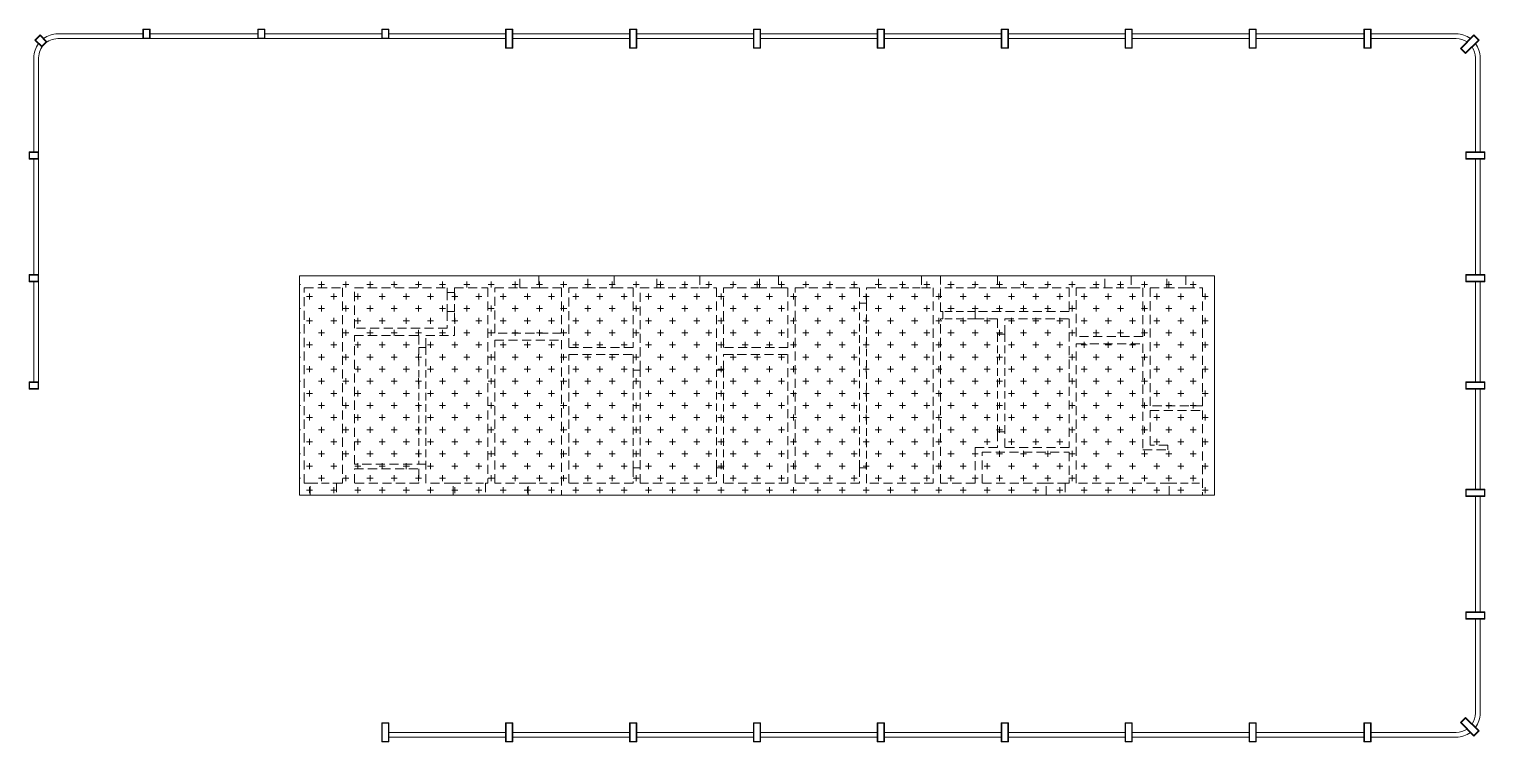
# Model space of a CAD drawing. Header units: millimetres. Extents: x 130600 to 191700, y 8750 to 38650.
import ezdxf

# ---------------------------------------------------------------- set-up
doc = ezdxf.new("R2010")
doc.units = ezdxf.units.MM
doc.linetypes.add('DASHED2', pattern=[9.525, 6.35, -3.175])
doc.linetypes.add('HIDDEN2', pattern=[4.7625, 3.175, -1.5875])
doc.layers.get('0').update_dxf_attribs({"lineweight": 20})
for name, color, linetype, lineweight in [('NDC_S_BEAM', 3, 'HIDDEN2', 20), ('NDC_S_HATCH COLUMN AND WALL', 251, 'Continuous', 13), ('NDC_S_HATCH MATERIAL', 8, 'Continuous', 13), ('NDC_S_OPENING', 9, 'DASHED2', 13), ('NDC_S_SLAB', 2, 'Continuous', 20), ('NDC_S_TEXT SYMBOL', 7, 'Continuous', 20), ('NDC_Table', 3, 'Continuous', 20)]:
    doc.layers.add(name, color=color, linetype=linetype, lineweight=lineweight)

# ---------------------------------------------------------------- blocks, each defined once
blk = doc.blocks.new('wall cutian')
at = {"layer": 'NDC_S_HATCH COLUMN AND WALL', "ltscale": 100}
h = blk.add_hatch(color=256, dxfattribs=at)
h.dxf.hatch_style = 1
h.paths.add_polyline_path([(4975, 29570), (4675, 29570), (4675, 29170), (4975, 29170)])
h.paths.add_polyline_path([(4955, 29190), (4695, 29190), (4695, 29550), (4955, 29550)], flags=16)
h = blk.add_hatch(color=256, dxfattribs=at)
h.dxf.hatch_style = 1
h.paths.add_polyline_path([(9800, 29570), (9500, 29570), (9500, 29170), (9800, 29170)])
h.paths.add_polyline_path([(9780, 29190), (9520, 29190), (9520, 29550), (9780, 29550)], flags=16)
h = blk.add_hatch(color=256, dxfattribs=at)
h.dxf.hatch_style = 1
h.paths.add_polyline_path([(15000, 29570), (14700, 29570), (14700, 29170), (15000, 29170)])
h.paths.add_polyline_path([(14980, 29190), (14720, 29190), (14720, 29550), (14980, 29550)], flags=16)
h = blk.add_hatch(color=256, dxfattribs=at)
h.dxf.hatch_style = 1
h.paths.add_polyline_path([(20200, 29570), (19900, 29570), (19900, 28770), (20200, 28770)])
h.paths.add_polyline_path([(20180, 28790), (19920, 28790), (19920, 29550), (20180, 29550)], flags=16)
h = blk.add_hatch(color=256, dxfattribs=at)
h.dxf.hatch_style = 1
h.paths.add_polyline_path([(25400, 29570), (25100, 29570), (25100, 28770), (25400, 28770)])
h.paths.add_polyline_path([(25380, 28790), (25120, 28790), (25120, 29550), (25380, 29550)], flags=16)
h = blk.add_hatch(color=256, dxfattribs=at)
h.dxf.hatch_style = 1
h.paths.add_polyline_path([(30600, 29570), (30300, 29570), (30300, 28770), (30600, 28770)])
h.paths.add_polyline_path([(30580, 28790), (30320, 28790), (30320, 29550), (30580, 29550)], flags=16)
h = blk.add_hatch(color=256, dxfattribs=at)
h.dxf.hatch_style = 1
h.paths.add_polyline_path([(35800, 29570), (35500, 29570), (35500, 28770), (35800, 28770)])
h.paths.add_polyline_path([(35780, 28790), (35520, 28790), (35520, 29550), (35780, 29550)], flags=16)
h = blk.add_hatch(color=256, dxfattribs=at)
h.dxf.hatch_style = 1
h.paths.add_polyline_path([(41000, 29570), (40700, 29570), (40700, 28770), (41000, 28770)])
h.paths.add_polyline_path([(40980, 28790), (40720, 28790), (40720, 29550), (40980, 29550)], flags=16)
h = blk.add_hatch(color=256, dxfattribs=at)
h.dxf.hatch_style = 1
h.paths.add_polyline_path([(46200, 29570), (45900, 29570), (45900, 28770), (46200, 28770)])
h.paths.add_polyline_path([(46180, 28790), (45920, 28790), (45920, 29550), (46180, 29550)], flags=16)
h = blk.add_hatch(color=256, dxfattribs=at)
h.dxf.hatch_style = 1
h.paths.add_polyline_path([(51400, 29570), (51100, 29570), (51100, 28770), (51400, 28770)])
h.paths.add_polyline_path([(51380, 28790), (51120, 28790), (51120, 29550), (51380, 29550)], flags=16)
h = blk.add_hatch(color=256, dxfattribs=at)
h.dxf.hatch_style = 1
h.paths.add_polyline_path([(56225, 29570), (55925, 29570), (55925, 28770), (56225, 28770)])
h.paths.add_polyline_path([(56205, 28790), (55945, 28790), (55945, 29550), (56205, 29550)], flags=16)
h = blk.add_hatch(color=256, dxfattribs=at)
h.dxf.hatch_style = 1
h.paths.add_polyline_path([(358, 29325), (145, 29112), (428, 28830), (640, 29042)])
h.paths.add_polyline_path([(612, 29042), (428, 28858), (174, 29112), (358, 29296)], flags=16)
h = blk.add_hatch(color=256, dxfattribs=at)
h.dxf.hatch_style = 1
h.paths.add_polyline_path([(60542, 29325), (60755, 29112), (60189, 28547), (59977, 28759)])
h.paths.add_polyline_path([(60005, 28759), (60189, 28575), (60726, 29112), (60542, 29296)], flags=16)
h = blk.add_hatch(color=256, dxfattribs=at)
h.dxf.hatch_style = 1
h.paths.add_polyline_path([(-100, 24420), (-100, 24120), (300, 24120), (300, 24420)])
h.paths.add_polyline_path([(280, 24400), (280, 24140), (-80, 24140), (-80, 24400)], flags=16)
h = blk.add_hatch(color=256, dxfattribs=at)
h.dxf.hatch_style = 1
h.paths.add_polyline_path([(60200, 24420), (60200, 24120), (61000, 24120), (61000, 24420)])
h.paths.add_polyline_path([(60980, 24400), (60980, 24140), (60220, 24140), (60220, 24400)], flags=16)
h = blk.add_hatch(color=256, dxfattribs=at)
h.dxf.hatch_style = 1
h.paths.add_polyline_path([(-100, 19270), (-100, 18970), (300, 18970), (300, 19270)])
h.paths.add_polyline_path([(280, 19250), (280, 18990), (-80, 18990), (-80, 19250)], flags=16)
h = blk.add_hatch(color=256, dxfattribs=at)
h.dxf.hatch_style = 1
h.paths.add_polyline_path([(60200, 19270), (60200, 18970), (61000, 18970), (61000, 19270)])
h.paths.add_polyline_path([(60980, 19250), (60980, 18990), (60220, 18990), (60220, 19250)], flags=16)
h = blk.add_hatch(color=256, dxfattribs=at)
h.dxf.hatch_style = 1
h.paths.add_polyline_path([(-100, 14770), (-100, 14470), (300, 14470), (300, 14770)])
h.paths.add_polyline_path([(280, 14750), (280, 14490), (-80, 14490), (-80, 14750)], flags=16)
h = blk.add_hatch(color=256, dxfattribs=at)
h.dxf.hatch_style = 1
h.paths.add_polyline_path([(60200, 14770), (60200, 14470), (61000, 14470), (61000, 14770)])
h.paths.add_polyline_path([(60980, 14750), (60980, 14490), (60220, 14490), (60220, 14750)], flags=16)
h = blk.add_hatch(color=256, dxfattribs=at)
h.dxf.hatch_style = 1
h.paths.add_polyline_path([(60200, 9970), (60200, 10270), (61000, 10270), (61000, 9970)])
h.paths.add_polyline_path([(60980, 9990), (60980, 10250), (60220, 10250), (60220, 9990)], flags=16)
h = blk.add_hatch(color=256, dxfattribs=at)
h.dxf.hatch_style = 1
h.paths.add_polyline_path([(60200, 4820), (60200, 5120), (61000, 5120), (61000, 4820)])
h.paths.add_polyline_path([(60980, 4840), (60980, 5100), (60220, 5100), (60220, 4840)], flags=16)
h = blk.add_hatch(color=256, dxfattribs=at)
h.dxf.hatch_style = 1
h.paths.add_polyline_path([(60542, -85), (60755, 128), (60189, 693), (59977, 481)])
h.paths.add_polyline_path([(60005, 481), (60189, 665), (60726, 128), (60542, -56)], flags=16)
h = blk.add_hatch(color=256, dxfattribs=at)
h.dxf.hatch_style = 1
h.paths.add_polyline_path([(15000, -330), (14700, -330), (14700, 470), (15000, 470)])
h.paths.add_polyline_path([(14980, 450), (14720, 450), (14720, -310), (14980, -310)], flags=16)
h = blk.add_hatch(color=256, dxfattribs=at)
h.dxf.hatch_style = 1
h.paths.add_polyline_path([(20200, -330), (19900, -330), (19900, 470), (20200, 470)])
h.paths.add_polyline_path([(20180, 450), (19920, 450), (19920, -310), (20180, -310)], flags=16)
h = blk.add_hatch(color=256, dxfattribs=at)
h.dxf.hatch_style = 1
h.paths.add_polyline_path([(25400, -330), (25100, -330), (25100, 470), (25400, 470)])
h.paths.add_polyline_path([(25380, 450), (25120, 450), (25120, -310), (25380, -310)], flags=16)
h = blk.add_hatch(color=256, dxfattribs=at)
h.dxf.hatch_style = 1
h.paths.add_polyline_path([(30600, -330), (30300, -330), (30300, 470), (30600, 470)])
h.paths.add_polyline_path([(30580, 450), (30320, 450), (30320, -310), (30580, -310)], flags=16)
h = blk.add_hatch(color=256, dxfattribs=at)
h.dxf.hatch_style = 1
h.paths.add_polyline_path([(35800, -330), (35500, -330), (35500, 470), (35800, 470)])
h.paths.add_polyline_path([(35780, 450), (35520, 450), (35520, -310), (35780, -310)], flags=16)
h = blk.add_hatch(color=256, dxfattribs=at)
h.dxf.hatch_style = 1
h.paths.add_polyline_path([(41000, -330), (40700, -330), (40700, 470), (41000, 470)])
h.paths.add_polyline_path([(40980, 450), (40720, 450), (40720, -310), (40980, -310)], flags=16)
h = blk.add_hatch(color=256, dxfattribs=at)
h.dxf.hatch_style = 1
h.paths.add_polyline_path([(46200, -330), (45900, -330), (45900, 470), (46200, 470)])
h.paths.add_polyline_path([(46180, 450), (45920, 450), (45920, -310), (46180, -310)], flags=16)
h = blk.add_hatch(color=256, dxfattribs=at)
h.dxf.hatch_style = 1
h.paths.add_polyline_path([(51400, -330), (51100, -330), (51100, 470), (51400, 470)])
h.paths.add_polyline_path([(51380, 450), (51120, 450), (51120, -310), (51380, -310)], flags=16)
h = blk.add_hatch(color=256, dxfattribs=at)
h.dxf.hatch_style = 1
h.paths.add_polyline_path([(56225, -330), (55925, -330), (55925, 470), (56225, 470)])
h.paths.add_polyline_path([(56205, 450), (55945, 450), (55945, -310), (56205, -310)], flags=16)
at = {"layer": 'NDC_Table', "ltscale": 100}
for points in [[(4675, 29170), (4975, 29170), (4975, 29570), (4675, 29570)], [(4695, 29190), (4955, 29190), (4955, 29550), (4695, 29550)], [(9500, 29170), (9800, 29170), (9800, 29570), (9500, 29570)], [(9520, 29190), (9780, 29190), (9780, 29550), (9520, 29550)], [(14700, 29170), (15000, 29170), (15000, 29570), (14700, 29570)], [(14720, 29190), (14980, 29190), (14980, 29550), (14720, 29550)], [(19900, 28770), (20200, 28770), (20200, 29570), (19900, 29570)], [(19920, 28790), (20180, 28790), (20180, 29550), (19920, 29550)], [(25100, 28770), (25400, 28770), (25400, 29570), (25100, 29570)], [(25120, 28790), (25380, 28790), (25380, 29550), (25120, 29550)], [(30300, 28770), (30600, 28770), (30600, 29570), (30300, 29570)], [(30320, 28790), (30580, 28790), (30580, 29550), (30320, 29550)], [(35500, 28770), (35800, 28770), (35800, 29570), (35500, 29570)], [(35520, 28790), (35780, 28790), (35780, 29550), (35520, 29550)], [(40700, 28770), (41000, 28770), (41000, 29570), (40700, 29570)], [(40720, 28790), (40980, 28790), (40980, 29550), (40720, 29550)], [(45900, 28770), (46200, 28770), (46200, 29570), (45900, 29570)], [(45920, 28790), (46180, 28790), (46180, 29550), (45920, 29550)], [(51100, 28770), (51400, 28770), (51400, 29570), (51100, 29570)], [(51120, 28790), (51380, 28790), (51380, 29550), (51120, 29550)], [(55925, 28770), (56225, 28770), (56225, 29570), (55925, 29570)], [(55945, 28790), (56205, 28790), (56205, 29550), (55945, 29550)], [(428, 28830), (640, 29042), (358, 29325), (145, 29112)], [(428, 28858), (612, 29042), (358, 29296), (174, 29112)], [(60189, 28547), (59977, 28759), (60542, 29325), (60755, 29112)], [(60189, 28575), (60005, 28759), (60542, 29296), (60726, 29112)], [(300, 24120), (300, 24420), (-100, 24420), (-100, 24120)], [(280, 24140), (280, 24400), (-80, 24400), (-80, 24140)], [(61000, 24120), (61000, 24420), (60200, 24420), (60200, 24120)], [(60980, 24140), (60980, 24400), (60220, 24400), (60220, 24140)], [(300, 18970), (300, 19270), (-100, 19270), (-100, 18970)], [(280, 18990), (280, 19250), (-80, 19250), (-80, 18990)], [(61000, 18970), (61000, 19270), (60200, 19270), (60200, 18970)], [(60980, 18990), (60980, 19250), (60220, 19250), (60220, 18990)], [(300, 14470), (300, 14770), (-100, 14770), (-100, 14470)], [(280, 14490), (280, 14750), (-80, 14750), (-80, 14490)], [(61000, 14470), (61000, 14770), (60200, 14770), (60200, 14470)], [(60980, 14490), (60980, 14750), (60220, 14750), (60220, 14490)], [(61000, 10270), (61000, 9970), (60200, 9970), (60200, 10270)], [(60980, 10250), (60980, 9990), (60220, 9990), (60220, 10250)], [(61000, 5120), (61000, 4820), (60200, 4820), (60200, 5120)], [(60980, 5100), (60980, 4840), (60220, 4840), (60220, 5100)], [(60189, 693), (59977, 481), (60542, -85), (60755, 128)], [(60189, 665), (60005, 481), (60542, -56), (60726, 128)], [(14700, 470), (15000, 470), (15000, -330), (14700, -330)], [(14720, 450), (14980, 450), (14980, -310), (14720, -310)], [(19900, 470), (20200, 470), (20200, -330), (19900, -330)], [(19920, 450), (20180, 450), (20180, -310), (19920, -310)], [(25100, 470), (25400, 470), (25400, -330), (25100, -330)], [(25120, 450), (25380, 450), (25380, -310), (25120, -310)], [(30300, 470), (30600, 470), (30600, -330), (30300, -330)], [(30320, 450), (30580, 450), (30580, -310), (30320, -310)], [(35500, 470), (35800, 470), (35800, -330), (35500, -330)], [(35520, 450), (35780, 450), (35780, -310), (35520, -310)], [(40700, 470), (41000, 470), (41000, -330), (40700, -330)], [(40720, 450), (40980, 450), (40980, -310), (40720, -310)], [(45900, 470), (46200, 470), (46200, -330), (45900, -330)], [(45920, 450), (46180, 450), (46180, -310), (45920, -310)], [(51100, 470), (51400, 470), (51400, -330), (51100, -330)], [(51120, 450), (51380, 450), (51380, -310), (51120, -310)], [(55925, 470), (56225, 470), (56225, -330), (55925, -330)], [(55945, 450), (56205, 450), (56205, -310), (55945, -310)]]:
    blk.add_lwpolyline(points, close=True, dxfattribs=at)
blk = doc.blocks.new('beam steel')
at = {"layer": 'NDC_S_SLAB'}
for points in [[(-14555, 29442), (-14342, 29655), (-14060, 29372), (-14272, 29160)], [(-10025, 29900), (-9725, 29900), (-9725, 29500), (-10025, 29500)], [(-5200, 29900), (-4900, 29900), (-4900, 29500), (-5200, 29500)], [(0, 29900), (300, 29900), (300, 29500), (0, 29500)], [(5200, 29900), (5500, 29900), (5500, 29100), (5200, 29100)], [(10400, 29900), (10700, 29900), (10700, 29100), (10400, 29100)], [(15600, 29900), (15900, 29900), (15900, 29100), (15600, 29100)], [(20800, 29900), (21100, 29900), (21100, 29100), (20800, 29100)], [(26000, 29900), (26300, 29900), (26300, 29100), (26000, 29100)], [(31200, 29900), (31500, 29900), (31500, 29100), (31200, 29100)], [(36400, 29900), (36700, 29900), (36700, 29100), (36400, 29100)], [(41225, 29900), (41525, 29900), (41525, 29100), (41225, 29100)], [(45842, 29655), (46055, 29442), (45489, 28877), (45277, 29089)], [(-14400, 24750), (-14400, 24450), (-14800, 24450), (-14800, 24750)], [(46300, 24750), (46300, 24450), (45500, 24450), (45500, 24750)], [(-14400, 19600), (-14400, 19300), (-14800, 19300), (-14800, 19600)], [(46300, 19600), (46300, 19300), (45500, 19300), (45500, 19600)], [(-14400, 15100), (-14400, 14800), (-14800, 14800), (-14800, 15100)], [(46300, 15100), (46300, 14800), (45500, 14800), (45500, 15100)], [(46300, 10600), (46300, 10300), (45500, 10300), (45500, 10600)], [(46300, 5450), (46300, 5150), (45500, 5150), (45500, 5450)], [(0, 800), (300, 800), (300, 0), (0, 0)], [(5200, 800), (5500, 800), (5500, 0), (5200, 0)], [(10400, 800), (10700, 800), (10700, 0), (10400, 0)], [(15600, 800), (15900, 800), (15900, 0), (15600, 0)], [(20800, 800), (21100, 800), (21100, 0), (20800, 0)], [(26000, 800), (26300, 800), (26300, 0), (26000, 0)], [(31200, 800), (31500, 800), (31500, 0), (31200, 0)], [(36400, 800), (36700, 800), (36700, 0), (36400, 0)], [(41225, 800), (41525, 800), (41525, 0), (41225, 0)], [(46055, 458), (45842, 245), (45277, 811), (45489, 1023)]]:
    blk.add_lwpolyline(points, close=True, dxfattribs=at)
for points in [[(-14400, 15100), (-14400, 28700, -0.414214), (-13600, 29500), (5200, 29500)], [(-14193, 29505, -0.160054), (-13600, 29700), (-10025, 29700)], [(41525, 29700), (45100, 29700, -0.160054), (45693, 29505, -0.160054)], [(41525, 29500), (45100, 29500, -0.150312), (45550, 29362, -0.150312)], [(-14600, 24750), (-14600, 28700, -0.160054), (-14405, 29293, -0.160054)], [(45762, 29150, -0.150312), (45900, 28700), (45900, 24750)], [(45905, 29293, -0.160054), (46100, 28700), (46100, 24750)], [(45900, 5150), (45900, 1200, -0.150312), (45762, 750, -0.150312)], [(46100, 5150), (46100, 1200, -0.160053), (45905, 607, -0.160053)], [(45550, 538, -0.150313), (45100, 400), (41525, 400)], [(45693, 395, -0.160054), (45100, 200), (41525, 200)]]:
    blk.add_lwpolyline(points, format="xyb", dxfattribs=at)
for points in [[(-9725, 29700), (-5200, 29700)], [(-4900, 29700), (0, 29700)], [(300, 29700), (5200, 29700)], [(5500, 29700), (10400, 29700)], [(5500, 29500), (10400, 29500)], [(10700, 29700), (15600, 29700)], [(10700, 29500), (15600, 29500)], [(15900, 29700), (20800, 29700)], [(15900, 29500), (20800, 29500)], [(21100, 29700), (26000, 29700)], [(21100, 29500), (26000, 29500)], [(26300, 29700), (31200, 29700)], [(26300, 29500), (31200, 29500)], [(31500, 29700), (36400, 29700)], [(31500, 29500), (36400, 29500)], [(36700, 29700), (41225, 29700)], [(36700, 29500), (41225, 29500)], [(-14600, 19600), (-14600, 24450)], [(45900, 24450), (45900, 19600)], [(46100, 24450), (46100, 19600)], [(-14600, 15100), (-14600, 19300)], [(45900, 19300), (45900, 15100)], [(46100, 19300), (46100, 15100)], [(45900, 14800), (45900, 10600)], [(46100, 14800), (46100, 10600)], [(45900, 10300), (45900, 5450)], [(46100, 10300), (46100, 5450)], [(5200, 400), (300, 400)], [(5200, 200), (300, 200)], [(10400, 400), (5500, 400)], [(10400, 200), (5500, 200)], [(15600, 400), (10700, 400)], [(15600, 200), (10700, 200)], [(20800, 400), (15900, 400)], [(20800, 200), (15900, 200)], [(26000, 400), (21100, 400)], [(26000, 200), (21100, 200)], [(31200, 400), (26300, 400)], [(31200, 200), (26300, 200)], [(36400, 400), (31500, 400)], [(36400, 200), (31500, 200)], [(41225, 400), (36700, 400)], [(41225, 200), (36700, 200)]]:
    blk.add_lwpolyline(points, dxfattribs=at)

msp = doc.modelspace()

# ---------------------------------------------------------------- hatches: boundary and pattern name
at = {"layer": 'NDC_S_HATCH MATERIAL', "ltscale": 100}
h = msp.add_hatch(dxfattribs=at)
h.set_pattern_fill('CROSS', color=256, scale=80)
h.paths.add_polyline_path([(141950, 28300), (180350, 28300), (180350, 19100), (141950, 19100)])

# ---------------------------------------------------------------- linework, layer by layer
at = {"layer": 'NDC_S_BEAM', "ltscale": 100}
for p, q in [((148150, 26800), (148150, 27600)), ((148450, 26800), (148450, 27600)), ((151200, 27800), (152000, 27800)), ((154050, 27800), (155150, 27800)), ((156950, 27800), (158750, 27800)), ((161250, 27800), (162050, 27800)), ((166250, 27800), (168050, 27800)), ((171250, 27800), (168850, 27800)), ((175750, 27800), (176850, 27800)), ((178350, 27800), (179150, 27800)), ((165450, 20250), (165450, 27150)), ((165750, 27150), (165750, 20250)), ((170300, 26800), (168950, 26800)), ((170300, 26500), (168950, 26500)), ((171250, 25850), (171250, 21750)), ((171550, 25850), (171550, 21750)), ((146950, 25300), (146950, 20400)), ((147250, 25300), (147250, 20400)), ((155950, 24350), (155950, 20250)), ((156250, 20250), (156250, 24350)), ((159450, 20250), (159450, 24350)), ((159750, 24350), (159750, 20250)), ((142400, 19600), (143500, 19600)), ((148400, 19600), (149750, 19600)), ((151550, 19600), (152950, 19600)), ((173280, 19600), (174080, 19600)), ((178450, 19600), (179850, 19600))]:
    msp.add_line(p, q, dxfattribs=at)
at = {"layer": 'NDC_S_OPENING', "ltscale": 60}
msp.add_lwpolyline([(147250, 20400), (144250, 20400), (144250, 25800), (146950, 25800), (146950, 25300), (147250, 25300), (147250, 25800), (148450, 25800), (148450, 26800), (148150, 26800), (148150, 26100), (144250, 26100), (144250, 27800), (148150, 27800), (148150, 27600), (148450, 27600), (148450, 27800), (149850, 27800), (149850, 19600), (149750, 19600), (149750, 19100), (151550, 19100), (151550, 19600), (150150, 19600), (150150, 25600), (152950, 25600), (152950, 19100), (173280, 19100), (173280, 19600), (170600, 19600), (170600, 20900), (174250, 20900), (174250, 19600), (174080, 19600), (174080, 19100), (178450, 19100), (178450, 19600), (174550, 19600), (174550, 25450), (177350, 25450), (177350, 21000), (178400, 21000), (178400, 21200), (177650, 21200), (177650, 22650), (179850, 22650), (179850, 19100), (180350, 19100), (180350, 28300), (179150, 28300), (179150, 27800), (179850, 27800), (179850, 22850), (177650, 22850), (177650, 27800), (178350, 27800), (178350, 28300), (176850, 28300), (176850, 27800), (177350, 27800), (177350, 25750), (174550, 25750), (174550, 27800), (175750, 27800), (175750, 28300), (171250, 28300), (171250, 27800), (174250, 27800), (174250, 26800), (170300, 26800), (170300, 26500), (171250, 26500), (171250, 25850), (171550, 25850), (171550, 26500), (174250, 26500), (174250, 21100), (171550, 21100), (171550, 21750), (171250, 21750), (171250, 21100), (170300, 21100), (170300, 19600), (168850, 19600), (168850, 26500), (168950, 26500), (168950, 26800), (168850, 26800), (168850, 28300), (168050, 28300), (168050, 27800), (168550, 27800), (168550, 19600), (165750, 19600), (165750, 20250), (165450, 20250), (165450, 19600), (162750, 19600), (162750, 27800), (165450, 27800), (165450, 27150), (165750, 27150), (165750, 27800), (166250, 27800), (166250, 28300), (162050, 28300), (162050, 27800), (162450, 27800), (162450, 25300), (159750, 25300), (159750, 27800), (161250, 27800), (161250, 28300), (158750, 28300), (158750, 27800), (159450, 27800), (159450, 24350), (159750, 24350), (159750, 25000), (162450, 25000), (162450, 19600), (159750, 19600), (159750, 20250), (159450, 20250), (159450, 19600), (156250, 19600), (156250, 20250), (155950, 20250), (155950, 19600), (153250, 19600), (153250, 25000), (155950, 25000), (155950, 24350), (156250, 24350), (156250, 27800), (156950, 27800), (156950, 28300), (155150, 28300), (155150, 27800), (155950, 27800), (155950, 25300), (153250, 25300), (153250, 27800), (154050, 27800), (154050, 28300), (152000, 28300), (152000, 27800), (152950, 27800), (152950, 25900), (150150, 25900), (150150, 27800), (151200, 27800), (151200, 28300), (141950, 28300), (141950, 19100), (142400, 19100), (142400, 19600), (142150, 19600), (142150, 27800), (143750, 27800), (143750, 19600), (143500, 19600), (143500, 19100), (148400, 19100), (148400, 19600), (147250, 19600), (147250, 20400)], dxfattribs=at)
msp.add_lwpolyline([(144250, 20200), (146950, 20200), (146950, 19600), (144250, 19600)], close=True, dxfattribs=at)
at = {"layer": 'NDC_S_SLAB', "ltscale": 100}
msp.add_lwpolyline([(141950, 28300), (180350, 28300), (180350, 19100), (141950, 19100)], close=True, dxfattribs=at)

# ---------------------------------------------------------------- block references
msp.add_blockref('beam steel', (145400, 8750))
at = {"layer": 'NDC_S_TEXT SYMBOL'}
msp.add_blockref('wall cutian', (130700, 9080), dxfattribs=at)

doc.saveas('drawing.dxf')
